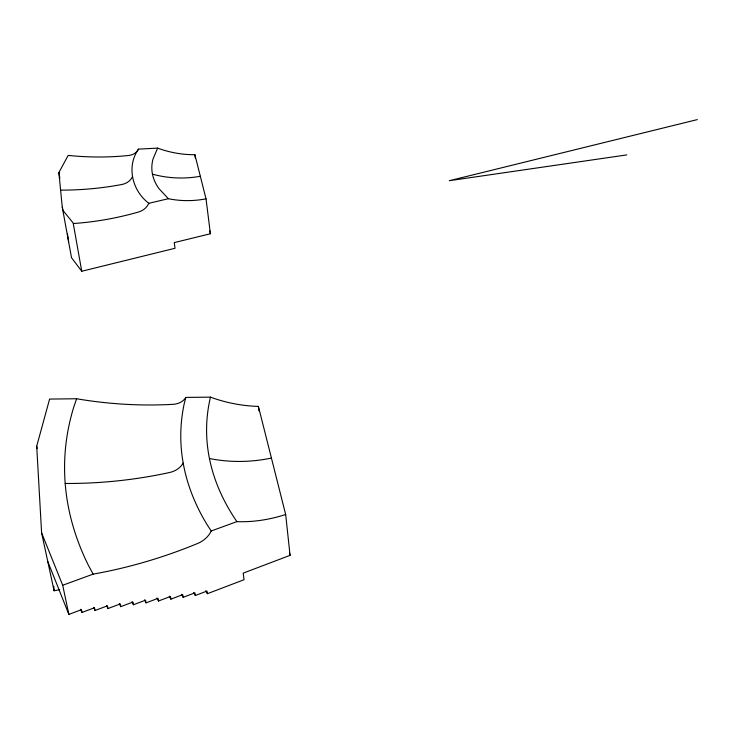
<?xml version="1.0" encoding="UTF-8"?>
<svg xmlns="http://www.w3.org/2000/svg" width="734" height="734" viewBox="0 0 734 734"><rect width="100%" height="100%" fill="white"/><g stroke="black" fill="none" stroke-linecap="round" stroke-linejoin="round"><path stroke-width="1.1" d="M185.812 397.424L184.243 403.581A418.004 252.193 2.1 0 0 206.96 524.461L211.236 530.985L236.871 521.626A138.249 103.714 -38.2 0 0 281.911 515.672L285.664 514.497L258.396 406.407L254.661 406.26A125.835 103.641 11.6 0 1 210.465 397.131L185.812 397.424A17.414 13.698 13.1 0 1 173.077 404.324A399.755 342.512 26.4 0 1 76.648 398.755L49.609 399.076L36.7 446.189L41.609 532.866L54.077 590.76L59.711 589.714M76.648 398.755L73.914 406.59A539.894 330.364 2.3 0 0 88.374 565.281L93.154 574.126A452.933 388.625 -32.8 0 0 197.841 543.38A19.745 14.221 -33.7 0 0 211.236 530.985M58.876 172.582L68.179 155.406L72.51 155.828A297.545 266.139 33.8 0 0 128.762 155.48A13.496 11.634 15.2 0 0 138.524 149.112L157.645 148.121L153.021 159.021A149.222 69.326 -4.5 0 0 152.452 174.169A149.195 69.308 -4.5 0 0 159.113 188.794L168.37 198.712A98.457 87.199 -34.4 0 0 203.135 199.364L206.025 198.841L210.401 233.751L174.242 242.615L175.031 248.276L81.749 271.25L71.519 257.698L62.271 207.208L58.876 172.582L59.885 178.206M138.542 149.121C126.138 166.462 132.322 190.996 148.855 203.3L168.37 198.712M181.5 594.366L183.151 597.32L194.914 592.852L195.317 595.503L206.997 591.063L207.383 593.705L244.046 579.722L243.193 573.135L290.068 555.354L285.664 514.497M156.966 598.008L158.507 600.999L170.444 596.485L170.884 599.155L182.738 594.659L183.151 597.32M119.303 603.531L120.752 606.642L132.955 602.054L133.441 604.752L145.561 600.183L146.029 602.871L158.058 598.329L158.507 600.999M80.685 609.275L81.997 612.431L94.484 607.761L95.025 610.486L107.421 605.844L107.944 608.559L120.248 603.944L120.752 606.642M47.783 561.519L68.849 614.395L81.437 609.697L81.997 612.431M68.849 614.395L62.702 585.255L93.154 574.126M697.3 119.605L449.263 180.711L626.818 154.902M62.271 207.208L62.986 210.456L73.584 223.521A305.977 295.252 -22.6 0 0 138.818 211.924A14.166 12.212 -27.1 0 0 148.837 203.3M206.025 198.841L194.886 154.7L192.005 154.69A95.163 84.97 15.4 0 1 157.645 148.112M60.638 190.106L62.418 190.124A316.418 295.793 19.8 0 0 122.028 184.463A14.139 12.368 -4.6 0 0 132.331 176.977M205.612 590.787L207.383 593.705M193.611 592.567L195.317 595.503M169.288 596.182L170.884 599.155M144.534 599.861L146.029 602.871M131.992 601.724L133.441 604.752M106.549 605.422L107.944 608.559M93.677 607.339L95.025 610.486M41.609 532.866L62.702 585.255M209.575 230.439L210.401 233.751M289.517 553.133L290.068 555.354M68.638 241.752L67.418 233.706M36.7 446.189L37.168 448.41M73.272 223.54L81.749 271.25M194.886 154.7L195.317 158.085M258.396 406.407L258.909 410.884M53.802 586.374L54.077 590.76M271.424 458.08A131.992 107.76 -14.7 0 1 209.438 458.484M236.871 521.626A391.121 235.348 2 0 1 210.465 397.131M183.179 463.035A18.57 14.506 -11.2 0 1 169.6 472.503A426.142 376.826 -0.7 0 1 65.188 483.477M200.327 176.288A99.925 90.741 -8.1 0 1 152.461 174.16"/></g></svg>
